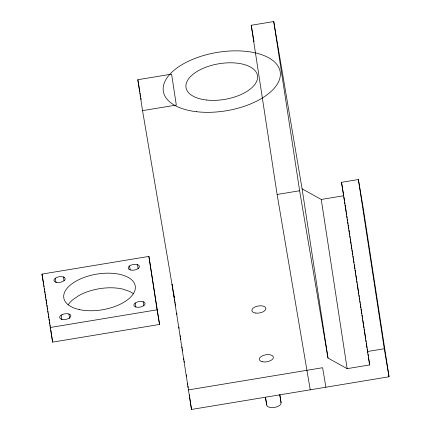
<?xml version="1.0" encoding="UTF-8"?>
<svg xmlns="http://www.w3.org/2000/svg" width="431" height="431" viewBox="0 0 431 431"><rect width="100%" height="100%" fill="white"/><g stroke="black" fill="none" stroke-linecap="round" stroke-linejoin="round"><path stroke-width="0.65" d="M310.234 389.807L277.117 194.478L251.225 25.273L273.739 21.55L302.099 188.843L327.991 358.048L347.149 368.661L369.663 364.938L368.446 356.976M142.548 110.643L137.818 79.724L171.586 74.137L176.317 105.056L142.548 110.643L174.318 298.026M369.663 364.938L341.497 182.324L358.382 179.533L363.134 207.57L389.026 376.775L191.499 409.45L172.023 284.255M277.117 194.478L299.626 190.755L273.739 21.55M302.099 188.843L321.257 199.456L343.771 195.733L341.497 182.324M41.974 274.094L148.905 256.407L159.556 324.441L52.625 342.133L41.974 274.094L43.698 284.271M50.147 327.506L157.078 309.814L148.905 256.407M367.39 351.529L384.274 348.738L358.382 179.533M188.196 389.947L322.603 367.708L325.911 387.216M384.274 348.738L389.026 376.775M299.626 190.755L327.991 358.048M251.225 25.273L254.031 41.829M279.751 394.871L281.077 402.673A7.273 3.626 -9.6 0 1 274.445 407.446A7.273 3.626 -9.6 0 1 266.724 405.048L265.399 397.247M137.818 79.724L139.838 91.641M140.064 92.967L140.285 94.287M140.511 95.612L140.738 96.937M140.959 98.263L141.185 99.588M174.555 299.206L174.765 300.676M174.997 301.808L175.218 303.322M175.444 304.647L175.665 305.972L175.465 304.658M157.078 309.814L159.556 324.441M137.478 264.634L138.125 268.448M143.146 301.705L143.798 305.52M129.516 265.949L130.162 269.768M135.189 303.02L135.835 306.84M63.384 276.971L64.036 280.786M68.928 313.983L69.682 318.434M55.297 278.232L56.052 282.682M61.116 315.217L61.87 319.667M43.914 285.543L44.129 286.814M265.496 397.07L266.724 405.048M343.97 197.059L344.584 201.04M344.784 202.371L344.989 203.696M345.193 205.021L346.308 212.321M346.513 213.652L346.713 214.977M346.917 216.303L347.122 217.633M347.321 218.959L347.628 220.947M347.833 222.277L348.032 223.603M348.237 224.928L348.442 226.259M348.641 227.584L348.846 228.909M349.051 230.24L349.352 232.228M349.557 233.559L349.762 234.884M349.961 236.21L350.166 237.535M350.371 238.866L350.575 240.191M350.775 241.516L351.082 243.51M351.281 244.835L351.486 246.166M351.691 247.491L351.895 248.816M352.095 250.147L352.299 251.472M352.504 252.798L352.806 254.791M353.011 256.116L353.215 257.442M353.415 258.772L353.619 260.098M353.824 261.423L354.023 262.754M354.33 264.742L354.939 268.723M355.144 270.054L355.343 271.379M355.548 272.704L355.753 274.035M355.952 275.361L356.663 280.005M356.868 281.33L357.073 282.661M357.272 283.986L357.477 285.311M357.682 286.642L358.393 291.286M358.592 292.611L358.797 293.937M359.001 295.267L359.201 296.593M359.406 297.918L359.713 299.911M359.912 301.237L360.117 302.567M360.321 303.893L360.521 305.218M360.725 306.549L360.93 307.874M361.135 309.199L361.437 311.193M361.641 312.518L361.846 313.843M362.045 315.174L362.25 316.499M362.455 317.825L362.654 319.155M362.859 320.481L363.974 327.781M364.179 329.106L364.384 330.432M364.583 331.762L365.294 336.406M365.499 337.732L365.703 339.062M365.903 340.388L366.108 341.713M366.312 343.044L367.023 347.688M367.223 349.013L367.427 350.338M367.632 351.669L367.832 352.994M368.036 354.32L368.241 355.65M321.257 199.456L347.149 368.661M279.864 394.758L281.077 402.673M172.443 284.918L172.648 286.238M173.752 293.473L173.957 294.788M174.156 296.102L174.356 297.417M176.753 313.062L176.952 314.393M178.887 327.021L179.091 328.352M180.212 335.663L180.411 336.994M180.616 338.324L180.821 339.655M181.941 346.966L182.141 348.296M182.345 349.622L182.55 350.953M183.665 358.263L183.87 359.594M184.075 360.925L184.279 362.255M186.214 374.884L186.413 376.215M187.533 383.525L187.738 384.856M187.938 386.187L188.142 387.512M189.263 394.828L189.468 396.154M189.667 397.484L191.499 409.45M44.452 288.722L44.657 290.041M44.856 291.361L45.061 292.681M45.26 293.996L45.465 295.316M45.664 296.636L45.869 297.956M46.069 299.276L46.37 301.253M46.575 302.567L46.774 303.887M46.979 305.207L47.178 306.527M47.378 307.847L47.582 309.162M47.884 311.144L48.089 312.459M48.288 313.779L48.487 315.099M48.692 316.419L48.892 317.733M49.096 319.053L49.398 321.03M49.603 322.35L49.802 323.67M50.001 324.99L50.206 326.305M50.405 327.625L50.61 328.945M50.81 330.265L52.625 342.133M68.168 304.846A36.226 18.054 -9.6 0 1 72.381 300.057L78.614 295.714A36.226 18.054 -9.6 0 1 122.183 288.948L129.16 291.237A36.226 18.054 -9.6 0 1 133.438 293.834M138.082 268.61L136.988 269.251A5.705 2.845 -9.6 0 1 128.233 268.454A5.705 2.845 -9.6 0 1 135.323 264.322A5.705 2.845 -9.6 0 1 138.082 268.61M62.064 314.662L60.97 315.298A5.705 2.845 -9.6 0 0 63.734 319.587A5.705 2.845 -9.6 0 0 70.824 315.454A5.705 2.845 -9.6 0 0 62.064 314.662M135.797 306.996L134.817 306.565A5.705 2.845 -9.6 0 1 138.556 301.63A5.705 2.845 -9.6 0 1 144.908 304.437A5.705 2.845 -9.6 0 1 135.797 306.996M64.241 277.348L63.255 276.912A5.705 2.845 -9.6 0 0 54.144 279.471A5.705 2.845 -9.6 0 0 60.496 282.278A5.705 2.845 -9.6 0 0 64.241 277.348M79.352 309.587A36.226 18.054 -9.6 0 0 135.269 288.786A36.226 18.054 -9.6 0 0 83.959 277.489A36.226 18.054 -9.6 0 0 79.352 309.587M196.401 111.694A59.241 29.529 -9.6 0 0 280.198 71.912A59.241 29.529 -9.6 0 0 188.665 61.132A59.241 29.529 -9.6 0 0 196.401 111.694M206.25 99.992A36.226 18.054 -9.6 0 0 257.496 75.667A36.226 18.054 -9.6 0 0 201.519 69.079A36.226 18.054 -9.6 0 0 206.25 99.992M255.825 313.1A7.133 3.556 -9.6 0 0 265.911 308.31A7.133 3.556 -9.6 0 0 254.893 307.017A7.133 3.556 -9.6 0 0 255.825 313.1M262.156 361.706A7.133 3.556 -9.6 0 0 273.356 357.8A7.133 3.556 -9.6 0 0 263.519 355.349A7.133 3.556 -9.6 0 0 262.156 361.706"/></g></svg>
